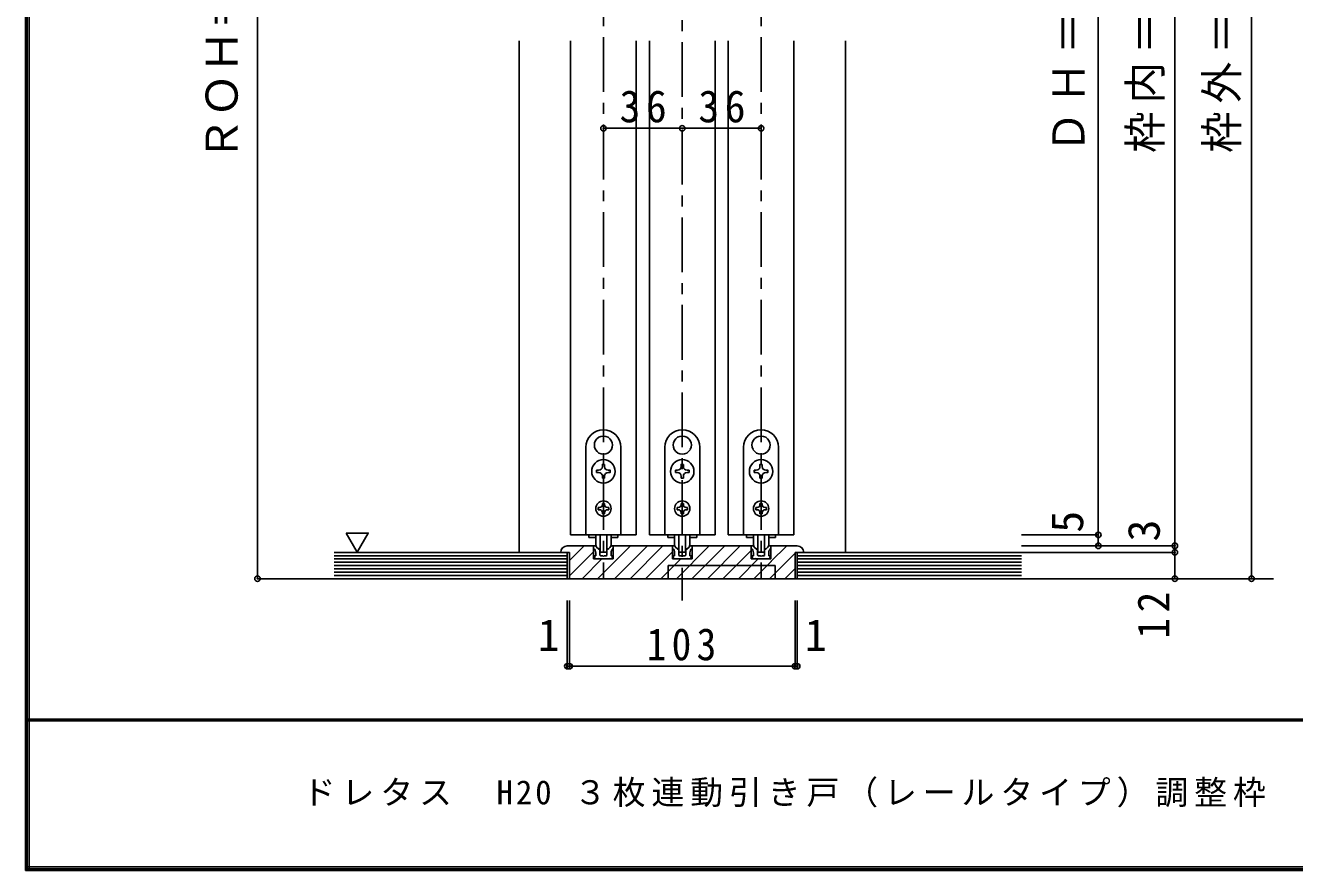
# Model space of a CAD drawing. Units: millimetres at full size, sheet at 1:5. Extents: x -973 to 977, y -718 to 696.
# Drawn here: x -973 to -394, y -701 to -315 of the extents above; entities that cross this region are included whole.
import ezdxf
from ezdxf.enums import TextEntityAlignment as Align

# ---------------------------------------------------------------- set-up
doc = ezdxf.new("R2010")
doc.units = ezdxf.units.MM
doc.header["$LTSCALE"] = 5
doc.header["$PDMODE"] = 32
doc.header["$PDSIZE"] = 2.5
doc.linetypes.add('CHAIN1', pattern=[8, 5, -1, 1, -1])
for name, color, linetype in [('0-1_通り芯', 4, 'CHAIN1'), ('0-3_仕上げ', 7, 'Continuous'), ('0-4_枠', 3, 'Continuous'), ('0-6_扉', 6, 'Continuous'), ('0-7_金物', 7, 'Continuous'), ('0-A_文字', 3, 'Continuous'), ('0-B_寸法', 7, 'Continuous'), ('0-C_ハッチ', 4, 'Continuous'), ('F-1_枠', 6, 'Continuous'), ('F-A_文字', 7, 'Continuous')]:
    doc.layers.add(name, color=color, linetype=linetype)
doc.styles.add('ＭＳ ゴシック', font='')
doc.styles.get('ＭＳ ゴシック').set_extended_font_data('MS Gothic')

msp = doc.modelspace()

# ---------------------------------------------------------------- linework, layer by layer
at = {"layer": '0-1_通り芯'}
msp.add_line((-820.011, -567.5), (-403.347, -567.5), dxfattribs=at)
at = {"layer": '0-3_仕上げ', "color": 2}
for p, q in [((-832.347, -555.5), (-789.818, -555.5)), ((-789.818, -555.5), (-725.847, -555.5)), ((-725.847, -567.5), (-725.847, -555.5)), ((-620.847, -567.5), (-620.847, -555.5)), ((-620.847, -555.5), (-518.347, -555.5)), ((-832.347, -567.5), (-518.347, -567.5))]:
    msp.add_line(p, q, dxfattribs=at)
at = {"layer": '0-3_仕上げ'}
for p, q in [((-832.347, -557), (-787.277, -557)), ((-832.347, -558.5), (-786.667, -558.5)), ((-832.347, -560), (-787.582, -560)), ((-832.347, -561.5), (-788.395, -561.5)), ((-788.395, -561.5), (-725.847, -561.5)), ((-787.582, -560), (-725.847, -560)), ((-787.277, -557), (-725.847, -557)), ((-786.667, -558.5), (-725.847, -558.5)), ((-620.847, -557), (-518.347, -557)), ((-620.847, -558.5), (-518.347, -558.5)), ((-620.847, -560), (-518.347, -560)), ((-620.847, -561.5), (-518.347, -561.5)), ((-832.347, -563), (-788.496, -563)), ((-832.347, -564.5), (-788.192, -564.5)), ((-832.347, -566), (-788.09, -566)), ((-788.496, -563), (-725.847, -563)), ((-788.192, -564.5), (-725.847, -564.5)), ((-788.09, -566), (-725.847, -566)), ((-620.847, -563), (-518.347, -563)), ((-620.847, -564.5), (-518.347, -564.5)), ((-620.847, -566), (-518.347, -566))]:
    msp.add_line(p, q, dxfattribs=at)
at = {"layer": '0-4_枠', "color": 4}
for p, q in [((-747.847, -555.5), (-747.847, -321.826)), ((-598.847, -555.5), (-598.847, -321.826))]:
    msp.add_line(p, q, dxfattribs=at)
at = {"layer": '0-4_枠'}
for p, q in [((-728.847, -555.5), (-724.847, -555.5)), ((-713.847, -552.5), (-725.847, -552.5)), ((-724.847, -567.5), (-724.847, -555.5)), ((-713.847, -558.465), (-713.847, -552.5)), ((-713.847, -558.465), (-713.847, -552.5)), ((-704.847, -558.465), (-704.847, -552.5)), ((-677.847, -552.5), (-704.847, -552.5)), ((-677.847, -558.465), (-677.847, -552.5)), ((-677.847, -558.465), (-677.847, -552.5)), ((-668.847, -558.465), (-668.847, -552.5)), ((-641.847, -552.5), (-668.847, -552.5)), ((-641.847, -558.465), (-641.847, -552.5)), ((-641.847, -558.465), (-641.847, -552.5)), ((-632.847, -558.465), (-632.847, -552.5)), ((-620.847, -552.5), (-632.847, -552.5)), ((-621.847, -555.5), (-617.847, -555.5)), ((-621.847, -567.5), (-621.847, -555.5)), ((-713.847, -558.465), (-704.847, -558.465)), ((-679.847, -567.5), (-679.847, -561.5)), ((-630.847, -561.5), (-679.847, -561.5)), ((-677.847, -558.465), (-668.847, -558.465)), ((-641.847, -558.465), (-632.847, -558.465)), ((-630.847, -567.5), (-630.847, -561.5)), ((-724.847, -567.5), (-621.847, -567.5))]:
    msp.add_line(p, q, dxfattribs=at)
for centre, start, end in [((-725.847, -555.5), 90, 180), ((-620.847, -555.5), 0, 90)]:
    msp.add_arc(centre, 3, start, end, dxfattribs=at)
at = {"layer": '0-6_扉'}
for p, q in [((-724.347, -321.826), (-724.347, -547.5)), ((-694.347, -321.826), (-694.347, -547.5)), ((-688.347, -321.826), (-688.347, -547.5)), ((-658.347, -321.826), (-658.347, -547.5)), ((-652.347, -321.826), (-652.347, -547.5)), ((-622.347, -321.826), (-622.347, -547.5)), ((-694.347, -547.5), (-724.347, -547.5)), ((-688.347, -547.5), (-658.347, -547.5)), ((-622.347, -547.5), (-652.347, -547.5))]:
    msp.add_line(p, q, dxfattribs=at)
at = {"layer": '0-7_金物'}
for p, q in [((-709.446, -502.351), (-709.347, -502.45)), ((-709.248, -502.351), (-709.347, -502.45)), ((-673.446, -502.351), (-673.347, -502.45)), ((-673.248, -502.351), (-673.347, -502.45)), ((-637.446, -502.351), (-637.347, -502.45)), ((-637.248, -502.351), (-637.347, -502.45)), ((-712.989, -508.489), (-712.854, -508.525)), ((-712.891, -508.66), (-712.854, -508.525)), ((-705.705, -508.489), (-705.84, -508.525)), ((-705.803, -508.66), (-705.84, -508.525)), ((-676.989, -508.489), (-676.854, -508.525)), ((-676.891, -508.66), (-676.854, -508.525)), ((-669.705, -508.489), (-669.84, -508.525)), ((-669.803, -508.66), (-669.84, -508.525)), ((-640.989, -508.489), (-640.854, -508.525)), ((-640.891, -508.66), (-640.854, -508.525)), ((-633.705, -508.489), (-633.84, -508.525)), ((-633.803, -508.66), (-633.84, -508.525)), ((-708.847, -516.3), (-708.847, -515.35)), ((-672.847, -516.3), (-672.847, -515.35)), ((-636.847, -516.3), (-636.847, -515.35)), ((-712.497, -518), (-712.497, -519)), ((-711.547, -518), (-712.497, -518)), ((-712.497, -519), (-711.547, -519)), ((-709.847, -520.7), (-709.847, -521.65)), ((-709.847, -521.65), (-708.847, -521.65)), ((-708.847, -521.65), (-708.847, -520.7)), ((-676.497, -518), (-676.497, -519)), ((-675.547, -518), (-676.497, -518)), ((-676.497, -519), (-675.547, -519)), ((-673.847, -520.7), (-673.847, -521.65)), ((-673.847, -521.65), (-672.847, -521.65)), ((-672.847, -521.65), (-672.847, -520.7)), ((-640.497, -518), (-640.497, -519)), ((-639.547, -518), (-640.497, -518)), ((-640.497, -519), (-639.547, -519)), ((-637.847, -520.7), (-637.847, -521.65)), ((-637.847, -521.65), (-636.847, -521.65)), ((-636.847, -521.65), (-636.847, -520.7)), ((-709.847, -533.1), (-709.847, -533.7)), ((-709.847, -533.1), (-708.847, -533.1)), ((-708.847, -533.1), (-708.847, -533.7)), ((-673.847, -533.1), (-673.847, -533.7)), ((-673.847, -533.1), (-672.847, -533.1)), ((-672.847, -533.1), (-672.847, -533.7)), ((-637.847, -533.1), (-637.847, -533.7)), ((-637.847, -533.1), (-636.847, -533.1)), ((-636.847, -533.1), (-636.847, -533.7)), ((-711.747, -535), (-711.747, -536)), ((-711.147, -535), (-711.747, -535)), ((-711.747, -536), (-711.147, -536)), ((-709.847, -537.3), (-709.847, -537.9)), ((-708.847, -537.9), (-709.847, -537.9)), ((-708.847, -537.3), (-708.847, -537.9)), ((-707.547, -535), (-706.947, -535)), ((-706.947, -536), (-707.547, -536)), ((-706.947, -535), (-706.947, -536)), ((-675.747, -535), (-675.747, -536)), ((-675.147, -535), (-675.747, -535)), ((-675.747, -536), (-675.147, -536)), ((-673.847, -537.3), (-673.847, -537.9)), ((-672.847, -537.9), (-673.847, -537.9)), ((-672.847, -537.3), (-672.847, -537.9)), ((-671.547, -535), (-670.947, -535)), ((-670.947, -536), (-671.547, -536)), ((-670.947, -535), (-670.947, -536)), ((-639.747, -535), (-639.747, -536)), ((-639.147, -535), (-639.747, -535)), ((-639.747, -536), (-639.147, -536)), ((-637.847, -537.3), (-637.847, -537.9)), ((-636.847, -537.9), (-637.847, -537.9)), ((-636.847, -537.3), (-636.847, -537.9)), ((-635.547, -535), (-634.947, -535)), ((-634.947, -536), (-635.547, -536)), ((-634.947, -535), (-634.947, -536)), ((-715.947, -547.5), (-715.947, -548.7)), ((-715.947, -548.7), (-712.815, -548.7)), ((-712.847, -551.921), (-712.847, -547.5)), ((-710.847, -547.5), (-710.847, -555.121)), ((-707.847, -555.121), (-707.847, -547.5)), ((-705.879, -548.7), (-702.747, -548.7)), ((-705.847, -551.921), (-705.847, -547.5)), ((-702.747, -547.5), (-702.747, -548.7)), ((-679.947, -547.5), (-679.947, -548.7)), ((-679.947, -548.7), (-676.815, -548.7)), ((-676.847, -551.921), (-676.847, -547.5)), ((-674.847, -547.5), (-674.847, -555.121)), ((-671.847, -555.121), (-671.847, -547.5)), ((-669.879, -548.7), (-666.747, -548.7)), ((-669.847, -551.921), (-669.847, -547.5)), ((-666.747, -547.5), (-666.747, -548.7)), ((-643.947, -547.5), (-643.947, -548.7)), ((-643.947, -548.7), (-640.815, -548.7)), ((-640.847, -551.921), (-640.847, -547.5)), ((-638.847, -547.5), (-638.847, -555.121)), ((-635.847, -555.121), (-635.847, -547.5)), ((-633.879, -548.7), (-630.747, -548.7)), ((-633.847, -551.921), (-633.847, -547.5)), ((-630.747, -547.5), (-630.747, -548.7)), ((-711.685, -553.912), (-712.95, -552.646)), ((-712.847, -557), (-712.847, -555.736)), ((-711.473, -554), (-711.147, -554)), ((-710.947, -556.7), (-710.947, -554.2)), ((-708.147, -555.421), (-710.547, -555.421)), ((-707.747, -556.7), (-707.747, -554.2)), ((-707.221, -554), (-707.547, -554)), ((-707.009, -553.912), (-705.743, -552.646)), ((-705.847, -557), (-705.847, -555.736)), ((-704.847, -552.5), (-705.39, -552.5)), ((-704.847, -553.5), (-704.847, -552.5)), ((-675.685, -553.912), (-676.95, -552.646)), ((-676.847, -557), (-676.847, -555.736)), ((-675.473, -554), (-675.147, -554)), ((-674.947, -556.7), (-674.947, -554.2)), ((-672.147, -555.421), (-674.547, -555.421)), ((-671.747, -556.7), (-671.747, -554.2)), ((-671.221, -554), (-671.547, -554)), ((-671.009, -553.912), (-669.743, -552.646)), ((-669.847, -557), (-669.847, -555.736)), ((-668.847, -552.5), (-669.39, -552.5)), ((-668.847, -553.5), (-668.847, -552.5)), ((-639.685, -553.912), (-640.95, -552.646)), ((-640.847, -557), (-640.847, -555.736)), ((-639.473, -554), (-639.147, -554)), ((-638.947, -556.7), (-638.947, -554.2)), ((-636.147, -555.421), (-638.547, -555.421)), ((-635.747, -556.7), (-635.747, -554.2)), ((-635.221, -554), (-635.547, -554)), ((-635.009, -553.912), (-633.743, -552.646)), ((-633.847, -557), (-633.847, -555.736)), ((-632.847, -552.5), (-633.39, -552.5)), ((-632.847, -553.5), (-632.847, -552.5)), ((-712.847, -557), (-713.447, -557)), ((-707.047, -558.5), (-711.647, -558.5)), ((-710.647, -557), (-709.647, -557)), ((-709.647, -557), (-709.347, -557.3)), ((-709.347, -557.3), (-709.047, -557)), ((-709.047, -557), (-708.047, -557)), ((-706.847, -558.3), (-707.047, -558.5)), ((-706.647, -558.5), (-706.847, -558.3)), ((-706.647, -558.5), (-705.547, -558.5)), ((-705.847, -557), (-705.247, -557)), ((-705.547, -558.5), (-705.061, -557.274)), ((-676.847, -557), (-677.447, -557)), ((-671.047, -558.5), (-675.647, -558.5)), ((-674.647, -557), (-673.647, -557)), ((-673.647, -557), (-673.347, -557.3)), ((-673.347, -557.3), (-673.047, -557)), ((-673.047, -557), (-672.047, -557)), ((-670.847, -558.3), (-671.047, -558.5)), ((-670.647, -558.5), (-670.847, -558.3)), ((-670.647, -558.5), (-669.547, -558.5)), ((-669.847, -557), (-669.247, -557)), ((-669.547, -558.5), (-669.061, -557.274)), ((-640.847, -557), (-641.447, -557)), ((-635.047, -558.5), (-639.647, -558.5)), ((-638.647, -557), (-637.647, -557)), ((-637.647, -557), (-637.347, -557.3)), ((-637.347, -557.3), (-637.047, -557)), ((-637.047, -557), (-636.047, -557)), ((-634.847, -558.3), (-635.047, -558.5)), ((-634.647, -558.5), (-634.847, -558.3)), ((-634.647, -558.5), (-633.547, -558.5)), ((-633.847, -557), (-633.247, -557)), ((-633.547, -558.5), (-633.061, -557.274))]:
    msp.add_line(p, q, dxfattribs=at)
for points in [[(-701.347, -507.5), (-701.347, -547.5), (-717.347, -547.5), (-717.347, -507.5)], [(-665.347, -507.5), (-665.347, -547.5), (-681.347, -547.5), (-681.347, -507.5)], [(-629.347, -507.5), (-629.347, -547.5), (-645.347, -547.5), (-645.347, -507.5)], [(-708.847, -515.35), (-709.847, -515.35), (-709.847, -516.3)], [(-672.847, -515.35), (-673.847, -515.35), (-673.847, -516.3)], [(-636.847, -515.35), (-637.847, -515.35), (-637.847, -516.3)], [(-707.147, -519), (-706.197, -519), (-706.197, -518), (-707.147, -518)], [(-671.147, -519), (-670.197, -519), (-670.197, -518), (-671.147, -518)], [(-635.147, -519), (-634.197, -519), (-634.197, -518), (-635.147, -518)], [(-713.847, -553.5), (-713.847, -552.5), (-713.304, -552.5)], [(-677.847, -553.5), (-677.847, -552.5), (-677.304, -552.5)], [(-641.847, -553.5), (-641.847, -552.5), (-641.304, -552.5)], [(-712.047, -558.5), (-713.147, -558.5), (-713.633, -557.274)], [(-712.047, -558.5), (-711.847, -558.3), (-711.647, -558.5)], [(-676.047, -558.5), (-677.147, -558.5), (-677.633, -557.274)], [(-676.047, -558.5), (-675.847, -558.3), (-675.647, -558.5)], [(-640.047, -558.5), (-641.147, -558.5), (-641.633, -557.274)], [(-640.047, -558.5), (-639.847, -558.3), (-639.647, -558.5)]]:
    msp.add_lwpolyline(points, dxfattribs=at)
for centre, radius in [((-709.347, -518.5), 5.35), ((-673.347, -518.5), 5.35), ((-637.347, -518.5), 5.35), ((-709.347, -535.5), 3.5), ((-673.347, -535.5), 3.5), ((-637.347, -535.5), 3.5)]:
    msp.add_circle(centre, radius, dxfattribs=at)
for centre, radius, start, end in [((-709.347, -507.5), 8, 0, 180), ((-709.347, -506.5), 4.15, 91.3645, 208.6355), ((-709.347, -506.5), 4.15, 331.3645, 88.6355), ((-673.347, -507.5), 8, 0, 180), ((-673.347, -506.5), 4.15, 91.3645, 208.6355), ((-673.347, -506.5), 4.15, 331.3645, 88.6355), ((-637.347, -507.5), 8, 0, 180), ((-637.347, -506.5), 4.15, 91.3645, 208.6355), ((-637.347, -506.5), 4.15, 331.3645, 88.6355), ((-709.347, -506.5), 4.15, 211.3645, 328.6355), ((-673.347, -506.5), 4.15, 211.3645, 328.6355), ((-637.347, -506.5), 4.15, 211.3645, 328.6355), ((-711.547, -516.3), 1.7, 270, 0), ((-711.547, -520.7), 1.7, 0, 90), ((-707.147, -516.3), 1.7, 180, 270), ((-707.147, -520.7), 1.7, 90, 180), ((-675.547, -516.3), 1.7, 270, 0), ((-675.547, -520.7), 1.7, 0, 90), ((-671.147, -516.3), 1.7, 180, 270), ((-671.147, -520.7), 1.7, 90, 180), ((-639.547, -516.3), 1.7, 270, 0), ((-639.547, -520.7), 1.7, 0, 90), ((-635.147, -516.3), 1.7, 180, 270), ((-635.147, -520.7), 1.7, 90, 180), ((-711.147, -533.7), 1.3, 270, 0), ((-711.147, -537.3), 1.3, 0, 90), ((-707.547, -533.7), 1.3, 180, 270), ((-707.547, -537.3), 1.3, 90, 180), ((-675.147, -533.7), 1.3, 270, 0), ((-675.147, -537.3), 1.3, 0, 90), ((-671.547, -533.7), 1.3, 180, 270), ((-671.547, -537.3), 1.3, 90, 180), ((-639.147, -533.7), 1.3, 270, 0), ((-639.147, -537.3), 1.3, 0, 90), ((-635.547, -533.7), 1.3, 180, 270), ((-635.547, -537.3), 1.3, 90, 180), ((-715.847, -555.736), 3, 0, 48.19), ((-713.304, -553), 0.5, 45, 90), ((-710.847, -551.921), 2, 180, 264.78409), ((-711.473, -553.7), 0.3, 225, 270), ((-711.147, -554.2), 0.2, 0, 90), ((-711.047, -554.112), 0.2, 0, 84.78409), ((-710.547, -555.121), 0.3, 180, 270), ((-708.147, -555.121), 0.3, 270, 0), ((-707.647, -554.112), 0.2, 95.21591, 180), ((-707.547, -554.2), 0.2, 90, 180), ((-707.847, -551.921), 2, 275.21591, 0), ((-707.221, -553.7), 0.3, 270, 315), ((-702.847, -555.736), 3, 131.81, 180), ((-705.39, -553), 0.5, 90, 135), ((-679.847, -555.736), 3, 0, 48.19), ((-677.304, -553), 0.5, 45, 90), ((-674.847, -551.921), 2, 180, 264.78409), ((-675.473, -553.7), 0.3, 225, 270), ((-675.147, -554.2), 0.2, 0, 90), ((-675.047, -554.112), 0.2, 0, 84.78409), ((-674.547, -555.121), 0.3, 180, 270), ((-672.147, -555.121), 0.3, 270, 0), ((-671.647, -554.112), 0.2, 95.21591, 180), ((-671.547, -554.2), 0.2, 90, 180), ((-671.847, -551.921), 2, 275.21591, 0), ((-671.221, -553.7), 0.3, 270, 315), ((-666.847, -555.736), 3, 131.81, 180), ((-669.39, -553), 0.5, 90, 135), ((-643.847, -555.736), 3, 0, 48.19), ((-641.304, -553), 0.5, 45, 90), ((-638.847, -551.921), 2, 180, 264.78409), ((-639.473, -553.7), 0.3, 225, 270), ((-639.147, -554.2), 0.2, 0, 90), ((-639.047, -554.112), 0.2, 0, 84.78409), ((-638.547, -555.121), 0.3, 180, 270), ((-636.147, -555.121), 0.3, 270, 0), ((-635.647, -554.112), 0.2, 95.21591, 180), ((-635.547, -554.2), 0.2, 90, 180), ((-635.847, -551.921), 2, 275.21591, 0), ((-635.221, -553.7), 0.3, 270, 315), ((-630.847, -555.736), 3, 131.81, 180), ((-633.39, -553), 0.5, 90, 135), ((-713.447, -557.2), 0.2, 90, 201.616), ((-710.647, -556.7), 0.3, 180, 270), ((-708.047, -556.7), 0.3, 270, 0), ((-705.247, -557.2), 0.2, 338.384, 90), ((-677.447, -557.2), 0.2, 90, 201.616), ((-674.647, -556.7), 0.3, 180, 270), ((-672.047, -556.7), 0.3, 270, 0), ((-669.247, -557.2), 0.2, 338.384, 90), ((-641.447, -557.2), 0.2, 90, 201.616), ((-638.647, -556.7), 0.3, 180, 270), ((-636.047, -556.7), 0.3, 270, 0), ((-633.247, -557.2), 0.2, 338.384, 90)]:
    msp.add_arc(centre, radius, start, end, dxfattribs=at)
at = {"layer": '0-A_文字', "color": 7}
msp.add_line((-826.782, -546.686), (-821.782, -555.347), dxfattribs=at)
msp.add_lwpolyline([(-826.782, -546.686), (-816.782, -546.686), (-821.782, -555.347)], dxfattribs=at)
at = {"layer": '0-B_寸法', "color": 4, "linetype": 'CHAIN1'}
for p, q in [((-673.347, -2.5), (-673.347, -577.5)), ((-709.347, -80.151), (-709.347, -567.5)), ((-637.347, -80.151), (-637.347, -567.5))]:
    msp.add_line(p, q, dxfattribs=at)
at = {"layer": '0-B_寸法', "color": 4}
for p, q in [((-867.347, -56.151), (-867.347, -567.5)), ((-413.347, -64.151), (-413.347, -567.5)), ((-448.347, -555.5), (-448.347, -100.151)), ((-483.347, -547.5), (-483.347, -108.151)), ((-709.347, -361.826), (-673.347, -361.826)), ((-673.347, -361.826), (-637.347, -361.826)), ((-483.347, -547.5), (-518.347, -547.5)), ((-483.347, -552.5), (-483.347, -547.5)), ((-448.347, -552.5), (-518.347, -552.5)), ((-448.347, -555.5), (-518.347, -555.5)), ((-448.347, -567.5), (-448.347, -555.5)), ((-867.347, -567.5), (-832.347, -567.5)), ((-448.347, -567.5), (-518.347, -567.5)), ((-413.347, -567.5), (-518.347, -567.5)), ((-725.847, -607.5), (-725.847, -577.5)), ((-724.847, -607.5), (-724.847, -577.5)), ((-621.847, -607.5), (-621.847, -577.5)), ((-620.847, -607.5), (-620.847, -577.5)), ((-725.847, -607.5), (-724.847, -607.5)), ((-621.847, -607.5), (-724.847, -607.5)), ((-621.847, -607.5), (-620.847, -607.5))]:
    msp.add_line(p, q, dxfattribs=at)
at = {"layer": '0-B_寸法'}
for p in [(-709.347, -361.826), (-673.347, -361.826), (-637.347, -361.826), (-483.347, -547.5), (-483.347, -552.5), (-448.347, -552.5), (-448.347, -555.5), (-867.347, -567.5), (-448.347, -567.5), (-413.347, -567.5), (-725.847, -607.5), (-724.847, -607.5), (-621.847, -607.5), (-620.847, -607.5)]:
    msp.add_point(p, dxfattribs=at)
at = {"layer": '0-C_ハッチ'}
for p, q in [((-724.847, -559.14), (-718.207, -552.5)), ((-724.847, -566.211), (-713.847, -555.211)), ((-704.278, -567.5), (-689.278, -552.5)), ((-703.347, -558.853), (-696.994, -552.5)), ((-697.207, -567.5), (-682.207, -552.5)), ((-690.136, -567.5), (-677.847, -555.211)), ((-675.994, -567.5), (-660.994, -552.5)), ((-668.923, -567.5), (-653.923, -552.5)), ((-661.852, -567.5), (-646.851, -552.5)), ((-654.78, -567.5), (-641.847, -554.566)), ((-633.567, -567.5), (-621.847, -555.78)), ((-632.847, -559.709), (-625.638, -552.5)), ((-719.065, -567.5), (-710.029, -558.465)), ((-711.994, -567.5), (-702.958, -558.465)), ((-683.065, -567.5), (-674.029, -558.465)), ((-647.709, -567.5), (-638.674, -558.465)), ((-640.638, -567.5), (-632.638, -559.5)), ((-626.496, -567.5), (-621.847, -562.851))]:
    msp.add_line(p, q, dxfattribs=at)
at = {"layer": 'F-1_枠'}
for p, q in [((-973.347, 695.833), (-973.347, -700.833)), ((-972.514, 695.833), (-972.514, -700.833)), ((-971.68, 695.833), (-971.68, -700.833)), ((976.653, -631.667), (-973.347, -631.667)), ((976.653, -632.5), (-973.347, -632.5)), ((976.653, -699.167), (-973.347, -699.167)), ((976.653, -700), (-973.347, -700)), ((976.653, -700.833), (-973.347, -700.833))]:
    msp.add_line(p, q, dxfattribs=at)

# ---------------------------------------------------------------- texts
at = {"layer": '0-B_寸法', "style": 'ＭＳ ゴシック'}
for s, p in [('ＲＯＨ＝2,055', (-871.988, -376.826)), ('5', (-485.847, -546.5)), ('3', (-450.847, -550.5))]:
    msp.add_text(s, height=14.66, rotation=90, dxfattribs=at).set_placement(p, align=Align.BOTTOM_LEFT)
for p in [(-739.347, -605), (-617.347, -605)]:
    msp.add_text('1', height=14.66, dxfattribs=at).set_placement(p, align=Align.BOTTOM_LEFT)
at = {"layer": '0-B_寸法', "char_height": 14.66, "attachment_point": 7, "rotation": 90, "style": 'ＭＳ ゴシック'}
for s, insert in [('\\T1.19;\\W0.95;ＤＨ＝1,983', (-485.847, -373.076)), ('\\T1.19;\\W0.95;枠内＝1,996', (-450.847, -373.076)), ('\\T1.19;\\W0.95;枠外＝2,047', (-415.847, -373.076)), ('\\T1.27;\\W0.95;12', (-450.847, -594.967))]:
    msp.add_mtext(s, dxfattribs=dict(at, insert=insert))
at = {"layer": '0-B_寸法', "char_height": 14.66, "attachment_point": 7, "style": 'ＭＳ ゴシック'}
for s, insert in [('\\T1.27;\\W0.95;36', (-701.972, -359.326)), ('\\T1.27;\\W0.95;36', (-665.972, -359.326)), ('\\T1.27;\\W0.9;103', (-689.597, -605))]:
    msp.add_mtext(s, dxfattribs=dict(at, insert=insert))
at = {"layer": 'F-A_文字', "insert": (-846.68, -673.333), "char_height": 11, "attachment_point": 7, "style": 'ＭＳ ゴシック'}
msp.add_mtext('\\T1.18;ドレタス\u3000H20\\~３枚連動引き戸（レールタイプ）調整枠\u30003方枠＋敷居Q型／床直付けレール', dxfattribs=at)

doc.saveas('drawing.dxf')
